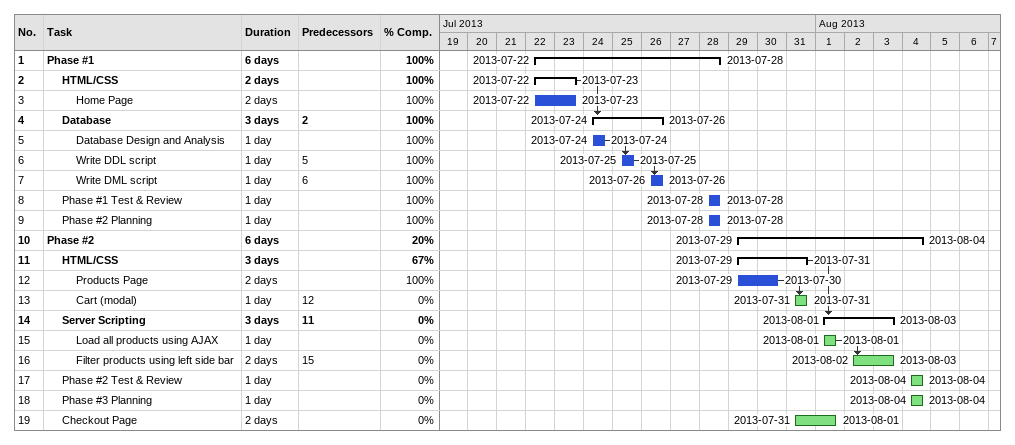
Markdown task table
| ID | Level | Task | Duration | Start | Finish | Predecessors | % complete |
|---|---|---|---|---|---|---|---|
| 1 | 1 | **Phase #1** | 6d | 2013-07-22 | 2013-07-28 |  | 100 |
| 2 | 2 | **HTML/CSS** | 2d | 2013-07-22 | 2013-07-23 |  | 100 |
| 3 | 3 | Home Page | 2d | 2013-07-22 | 2013-07-23 |  | 100 |
| 4 | 2 | **Database** | 3d | 2013-07-24 | 2013-07-26 | 2 | 100 |
| 5 | 3 | Database Design and Analysis | 1d | 2013-07-24 | 2013-07-24 |  | 100 |
| 6 | 3 | Write DDL script | 1d | 2013-07-25 | 2013-07-25 | 5 | 100 |
| 7 | 3 | Write DML script | 1d | 2013-07-26 | 2013-07-26 | 6 | 100 |
| 8 | 2 | Phase #1 Test & Review | 1d | 2013-07-28 | 2013-07-28 |  | 100 |
| 9 | 2 | Phase #2 Planning | 1d | 2013-07-28 | 2013-07-28 |  | 100 |
| 10 | 1 | **Phase #2** | 6d | 2013-07-29 | 2013-08-04 |  | 20 |
| 11 | 2 | **HTML/CSS** | 3d | 2013-07-29 | 2013-07-31 |  | 67 |
| 12 | 3 | Products Page | 2d | 2013-07-29 | 2013-07-30 |  | 100 |
| 13 | 3 | Cart (modal) | 1d | 2013-07-31 | 2013-07-31 | 12 | 0 |
| 14 | 2 | **Server Scripting** | 3d | 2013-08-01 | 2013-08-03 | 11 | 0 |
| 15 | 3 | Load all products using AJAX | 1d | 2013-08-01 | 2013-08-01 |  | 0 |
| 16 | 3 | Filter products using left side bar | 2d | 2013-08-02 | 2013-08-03 | 15 | 0 |
| 17 | 2 | Phase #2 Test & Review | 1d | 2013-08-04 | 2013-08-04 |  | 0 |
| 18 | 2 | Phase #3 Planning | 1d | 2013-08-04 | 2013-08-04 |  | 0 |
| 19 | 2 | Checkout Page | 2d | 2013-07-31 | 2013-08-01 |  | 0 |
